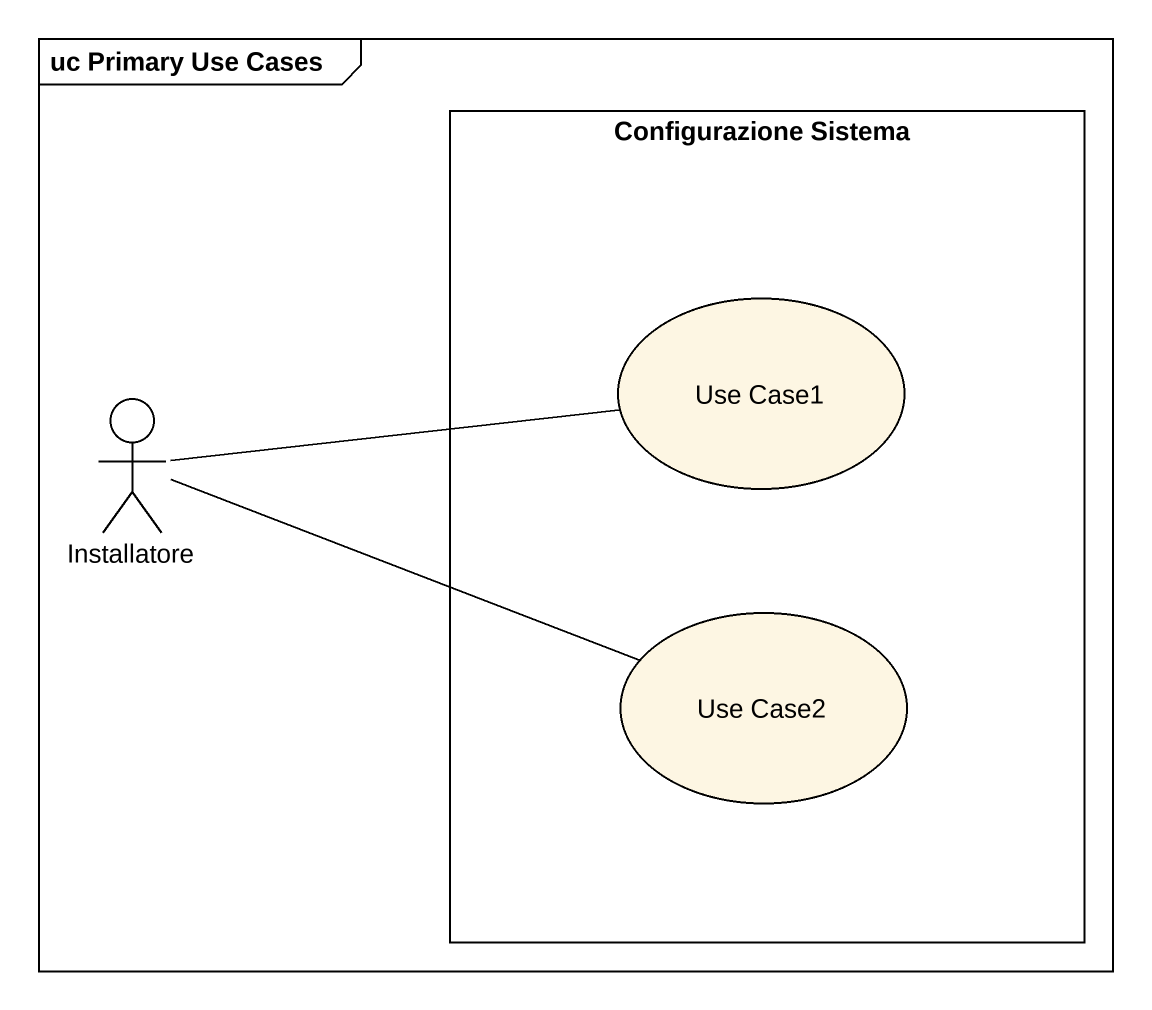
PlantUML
@startuml
mainframe uc Primary Use Cases
rectangle "Configurazione Sistema" as Configurazione_Sistema {
  usecase "Use Case1" as Use_Case1
  usecase "Use Case2" as Use_Case2
}
actor Installatore
Installatore -right- Use_Case1
Installatore -right- Use_Case2
@enduml
